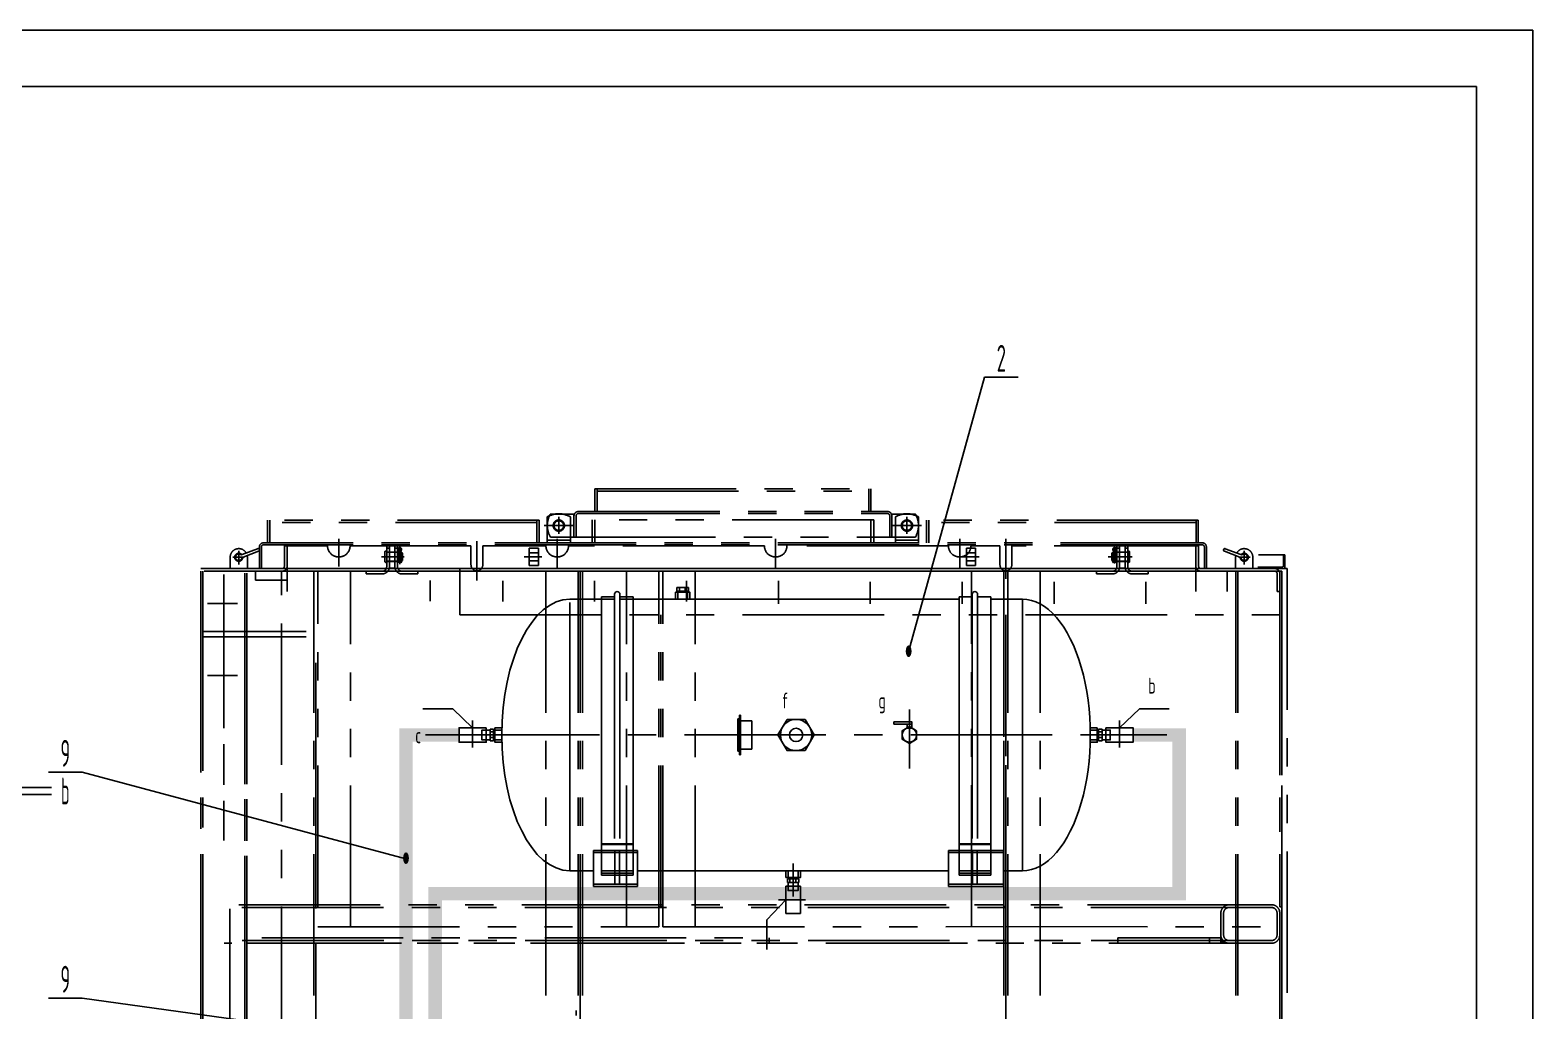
# Model space of a CAD drawing. Header units: millimetres. Extents: x 87 to 10592, y 0 to 7425.
# Drawn here: x 7267 to 10587, y 5257 to 7425 of the extents above; entities that cross this region are included whole.
import ezdxf
from ezdxf.enums import TextEntityAlignment as Align

# ---------------------------------------------------------------- set-up
doc = ezdxf.new("R2010")
doc.units = ezdxf.units.MM
doc.header["$LTSCALE"] = 250
for name, pattern in [('F', [0.75, 0.5, -0.25]), ('G', [2, 1.25, -0.25, 0.25, -0.25]), ('K', [2.5, 1.25, -0.25, 0.25, -0.25, 0.25, -0.25])]:
    doc.linetypes.add(name, pattern=pattern)
for name, color, linetype in [('01', 7, 'Continuous'), ('02', 1, 'Continuous'), ('04', 2, 'F'), ('05', 4, 'G'), ('07', 6, 'K'), ('11', 3, 'Continuous'), ('13', 3, 'Continuous')]:
    doc.layers.add(name, color=color, linetype=linetype)
doc.styles.get("Standard").update_dxf_attribs({"font": 'isocp', "width": 0.707, "bigfont": 'intecad.shx'})

# ---------------------------------------------------------------- blocks, each defined once
blk = doc.blocks.new('*U102')
at = {"layer": '01'}
for p, q in [((0, 30), (0, 0)), ((0, 30), (2, 30)), ((0, 0), (30, 0)), ((3, 7.5), (3, 29)), ((28.5, 3), (7.5, 3)), ((30, 0), (30, 1.5))]:
    blk.add_line(p, q, dxfattribs=at)
for centre, radius, start, end in [((2, 29), 0.99, 0.2621, 90), ((7.5, 7.5), 4.5, 180, 269.8782), ((28.5, 1.5), 1.52, 0, 90)]:
    blk.add_arc(centre, radius, start, end, dxfattribs=at)
blk = doc.blocks.new('*U111', base_point=(6335.7, 6152.3))
at = {"layer": '01'}
blk.add_line((7051.9, 6694.9), (7051.9, 6619.9), dxfattribs=at)
blk.add_lwpolyline([(7171.9, 6694.9), (7246.9, 6619.9), (7171.9, 6619.9)], close=True, dxfattribs=at)
blk.add_circle((7051.9, 6619.9), 30, dxfattribs=at)
blk.add_solid([(7051.9, 6694.9), (7051.9, 6747.4), (7126.9, 6694.9), (7051.9, 6694.9)], dxfattribs=at)
at = {"layer": '02'}
blk.add_lwpolyline([(6379.7, 6181), (7051.9, 6619.9), (7314.4, 6619.9)], dxfattribs=at)
blk.add_lwpolyline([(6335.7, 6152.3, 0, 12, 0), (6379.7, 6181, 12, 12, 0)], format="xyseb", dxfattribs=at)
at = {"layer": '04'}
blk.add_line((7051.9, 6604.2), (7314.4, 6604.2), dxfattribs=at)
at = {"layer": '13', "width": 0.707}
blk.add_text('5', height=52.5, dxfattribs=at).set_placement((7092.4, 6637.2))
blk = doc.blocks.new('*U128')
at = {"layer": '01'}
for points in [[(415, 292), (25, 292)], [(415, 5), (415, 292)]]:
    blk.add_lwpolyline(points, dxfattribs=at)
at = {"layer": '02'}
for points in [[(420, 297), (0, 297)], [(420, 0), (420, 297)]]:
    blk.add_lwpolyline(points, dxfattribs=at)

msp = doc.modelspace()

# ---------------------------------------------------------------- hatches: boundary and pattern name
at = {"layer": '07', "linetype": 'K'}
msp.add_hatch(color=6, dxfattribs=at).paths.add_polyline_path([(9897.576, 5418.997), (9897.576, 5424.997, 0.41421356), (9915.576, 5406.997), (9897.576, 5406.997)])

# ---------------------------------------------------------------- linework, layer by layer
at = {"layer": '01'}
for p, q in [((8558.109, 5638.395), (8558.109, 6178.201)), ((8570.109, 5638.395), (8570.109, 6178.201)), ((8721.388, 6193.201), (8695.984, 6193.201)), ((8695.984, 6193.201), (8695.984, 6185.201)), ((8721.388, 6185.201), (8695.984, 6185.201)), ((8701.768, 6193.201), (8701.768, 6185.201)), ((8714.436, 6193.201), (8714.436, 6185.201)), ((8721.388, 6193.201), (8721.388, 6185.201)), ((9348.109, 5638.395), (9348.109, 6178.201)), ((9360.109, 5638.395), (9360.109, 6178.201)), ((8459.109, 6167.201), (8558.109, 6167.201)), ((8459.109, 5567.201), (8459.109, 6159.853)), ((8529.109, 6172.201), (8558.109, 6172.201)), ((8529.109, 5617.206), (8529.109, 6172.201)), ((8570.109, 6172.201), (8599.109, 6172.201)), ((8570.109, 6167.201), (9319.109, 6167.201)), ((8599.109, 5617.206), (8599.109, 6172.201)), ((9348.109, 6172.201), (9319.109, 6172.201)), ((9319.109, 5617.206), (9319.109, 6172.201)), ((9389.109, 6172.201), (9360.109, 6172.201)), ((9389.109, 5617.206), (9389.109, 6172.201)), ((9389.109, 6167.201), (9459.109, 6167.201)), ((9459.109, 5567.201), (9459.109, 6167.201)), ((8200.804, 5925.201), (8134.76, 5925.201)), ((8244.76, 5883.201), (8200.804, 5925.201)), ((8834.181, 5823.451), (8834.181, 5910.951)), ((8836.181, 5910.951), (8834.181, 5910.951)), ((8836.181, 5823.451), (8836.181, 5910.951)), ((9673.457, 5883.201), (9717.413, 5925.201)), ((9717.413, 5925.201), (9783.457, 5925.201)), ((8283.109, 5854.499), (8283.109, 5879.903)), ((8283.109, 5879.903), (8291.109, 5879.903)), ((8291.109, 5854.499), (8291.109, 5879.903)), ((8830.181, 5831.451), (8830.181, 5902.951)), ((8834.181, 5902.951), (8830.181, 5902.951)), ((8861.181, 5898.701), (8836.181, 5898.701)), ((8861.181, 5835.701), (8861.181, 5898.701)), ((9627.109, 5854.499), (9627.109, 5879.903)), ((9635.109, 5879.903), (9627.109, 5879.903)), ((9635.109, 5854.499), (9635.109, 5879.903)), ((8283.109, 5874.119), (8291.109, 5874.119)), ((8283.109, 5861.451), (8291.109, 5861.451)), ((8283.109, 5854.499), (8291.109, 5854.499)), ((9635.109, 5874.119), (9627.109, 5874.119)), ((9635.109, 5861.451), (9627.109, 5861.451)), ((9635.109, 5854.499), (9627.109, 5854.499)), ((8834.181, 5831.451), (8830.181, 5831.451)), ((8836.181, 5823.451), (8834.181, 5823.451)), ((8861.181, 5835.701), (8836.181, 5835.701)), ((8511.68, 5612.201), (8609.218, 5612.201)), ((8511.68, 5532.201), (8511.68, 5612.201)), ((8529.109, 5626.586), (8599.109, 5626.586)), ((8529.109, 5625.132), (8599.109, 5625.132)), ((8609.218, 5612.201), (8609.218, 5532.201)), ((9295.934, 5612.201), (9417.232, 5612.201)), ((9295.934, 5612.201), (9295.934, 5532.201)), ((9389.109, 5626.586), (9319.109, 5626.586)), ((9389.109, 5625.132), (9319.109, 5625.132)), ((9417.232, 5612.201), (9417.232, 5532.201)), ((8511.68, 5607.201), (8609.218, 5607.201)), ((9295.934, 5607.201), (9417.232, 5607.201)), ((8965.278, 5549.201), (8939.874, 5549.201)), ((8939.874, 5541.201), (8939.874, 5549.201)), ((8945.658, 5541.201), (8945.658, 5549.201)), ((8958.326, 5541.201), (8958.326, 5549.201)), ((8965.278, 5541.201), (8965.278, 5549.201)), ((8511.68, 5537.201), (8609.218, 5537.201)), ((8511.68, 5532.201), (8609.218, 5532.201)), ((8965.278, 5541.201), (8939.874, 5541.201)), ((9295.934, 5537.201), (9417.232, 5537.201)), ((9295.934, 5532.201), (9417.232, 5532.201)), ((8936.576, 5502.853), (8894.576, 5458.897)), ((8894.576, 5458.897), (8894.576, 5392.853))]:
    msp.add_line(p, q, dxfattribs=at)
at = {"layer": '01', "color": 7, "linetype": 'Continuous'}
msp.add_line((8609.218, 5567.201), (9295.934, 5567.201), dxfattribs=at)
at = {"layer": '01'}
for points in [[(8692.686, 6182.463), (8724.686, 6182.463), (8724.686, 6167.201), (8692.686, 6167.201)], [(8274.76, 5883.201), (8214.76, 5883.201), (8214.76, 5851.201), (8274.76, 5851.201)], [(8293.847, 5883.201), (8293.847, 5851.201), (8309.109, 5851.201), (8309.109, 5883.201)], [(8939.151, 5901.769), (8919.193, 5867.201), (8939.151, 5832.634), (8979.066, 5832.634), (8999.024, 5867.201), (8979.066, 5901.769)], [(9215.165, 5891.45), (9175.166, 5891.45), (9175.166, 5896.152), (9215.165, 5896.152)], [(9225.531, 5876.439), (9209.531, 5885.676), (9193.531, 5876.439), (9193.531, 5857.964), (9209.531, 5848.726), (9225.531, 5857.964)], [(9204.279, 5882.315), (9215.165, 5882.315), (9215.165, 5891.45), (9204.279, 5891.45)], [(9624.37, 5883.201), (9624.37, 5851.201), (9609.109, 5851.201), (9609.109, 5883.201)], [(9643.457, 5883.201), (9703.457, 5883.201), (9703.457, 5851.201), (9643.457, 5851.201)], [(8936.576, 5551.939), (8968.576, 5551.939), (8968.576, 5567.201), (8936.576, 5567.201)], [(8936.576, 5532.853), (8936.576, 5472.853), (8968.576, 5472.853), (8968.576, 5532.853)]]:
    msp.add_lwpolyline(points, close=True, dxfattribs=at)
for points in [[(8697.686, 6185.201), (8697.686, 6167.201), (8719.686, 6167.201), (8719.686, 6185.201)], [(8283.109, 5856.201), (8265.109, 5856.201), (8265.109, 5878.201), (8283.109, 5878.201)], [(8291.109, 5878.201), (8309.109, 5878.201), (8309.109, 5856.201), (8291.109, 5856.201)], [(9627.109, 5878.201), (9609.109, 5878.201), (9609.109, 5856.201), (9627.109, 5856.201)], [(9635.109, 5856.201), (9653.109, 5856.201), (9653.109, 5878.201), (9635.109, 5878.201)], [(8941.576, 5549.201), (8941.576, 5567.201), (8963.576, 5567.201), (8963.576, 5549.201)], [(8963.576, 5541.201), (8963.576, 5523.201), (8941.576, 5523.201), (8941.576, 5541.201)]]:
    msp.add_lwpolyline(points, dxfattribs=at)
at = {"layer": '01', "const_width": 30}
for points in [[(8214.76, 5867.201), (8097.484, 5867.201), (8097.484, 4973.203)], [(9703.457, 5867.201), (9805.585, 5867.201), (9805.585, 5516.512), (8162.103, 5516.512), (8162.103, 4973.203)]]:
    msp.add_lwpolyline(points, dxfattribs=at)
at = {"layer": '01'}
for centre, radius in [((8959.109, 5867.201), 34.567), ((8959.109, 5867.201), 14.733), ((9209.531, 5867.201), 16)]:
    msp.add_circle(centre, radius, dxfattribs=at)
for centre in [(8564.109, 6178.201), (9354.109, 6178.201)]:
    msp.add_arc(centre, 6, 0, 180, dxfattribs=at)
at = {"layer": '01', "extrusion": (0, 0, -1)}
for centre, start_param, end_param in [((8459.109, 5867.201), 0, 3.14159265), ((9459.109, 5867.201), 3.14159265, 6.28318531)]:
    msp.add_ellipse(centre, major_axis=(0, -300), ratio=0.5, start_param=start_param, end_param=end_param, dxfattribs=at)
at = {"layer": '02'}
for p, q in [((9207.861, 6051.023), (9375.404, 6657.939)), ((9375.404, 6657.939), (9449.804, 6657.939)), ((7382.122, 5785.124), (7307.722, 5785.124)), ((8097.484, 5593.745), (7382.122, 5785.124)), ((7382.122, 5285.874), (7307.722, 5285.874)), ((8162.103, 5177.703), (7382.122, 5285.874))]:
    msp.add_line(p, q, dxfattribs=at)
at = {"layer": '04', "color": 2, "linetype": 'F'}
for p, q in [((8529.109, 5557.201), (8529.109, 5626.586)), ((8559.109, 5537.201), (8559.109, 5612.201)), ((8569.109, 5537.201), (8569.109, 5612.201)), ((8599.109, 5557.201), (8599.109, 5626.586)), ((9319.109, 5557.201), (9319.109, 5626.586)), ((9349.109, 5537.201), (9349.109, 5612.201)), ((9359.109, 5537.201), (9359.109, 5612.201)), ((9389.109, 5557.201), (9389.109, 5626.586)), ((8459.109, 5567.201), (8511.68, 5567.201)), ((8529.109, 5567.201), (8559.109, 5567.201)), ((8529.109, 5562.201), (8559.109, 5562.201)), ((8529.109, 5557.201), (8559.109, 5557.201)), ((8559.109, 5567.201), (8569.109, 5567.201)), ((8559.109, 5562.201), (8569.109, 5562.201)), ((8559.109, 5557.201), (8569.109, 5557.201)), ((8569.109, 5567.201), (8599.109, 5567.201)), ((8569.109, 5562.201), (8599.109, 5562.201)), ((8569.109, 5557.201), (8599.109, 5557.201)), ((9349.109, 5567.201), (9319.109, 5567.201)), ((9349.109, 5562.201), (9319.109, 5562.201)), ((9349.109, 5557.201), (9319.109, 5557.201)), ((9359.109, 5567.201), (9349.109, 5567.201)), ((9359.109, 5562.201), (9349.109, 5562.201)), ((9359.109, 5557.201), (9349.109, 5557.201)), ((9389.109, 5567.201), (9359.109, 5567.201)), ((9389.109, 5562.201), (9359.109, 5562.201)), ((9389.109, 5557.201), (9359.109, 5557.201)), ((9417.232, 5567.201), (9459.109, 5567.201))]:
    msp.add_line(p, q, dxfattribs=at)
at = {"layer": '05', "color": 4, "linetype": 'G'}
for p, q in [((9209.531, 5923.757), (9209.531, 5792.97)), ((8244.76, 5899.123), (8244.76, 5839.529)), ((9673.457, 5899.123), (9673.457, 5839.529)), ((8326.671, 5867.201), (8140.345, 5867.201)), ((8212.364, 5867.201), (9734.809, 5867.201)), ((8252.065, 5867.201), (8325.036, 5867.201)), ((9591.546, 5867.201), (9777.872, 5867.201)), ((9666.152, 5867.201), (9593.182, 5867.201)), ((8952.576, 5510.158), (8952.576, 5583.128)), ((8920.654, 5502.853), (8980.249, 5502.853))]:
    msp.add_line(p, q, dxfattribs=at)
at = {"layer": '07', "color": 6, "linetype": 'K'}
for p, q in [((8514.576, 6410.997), (9124.576, 6410.997)), ((8514.576, 6360.997), (8514.576, 6410.997)), ((8519.576, 6360.997), (8519.576, 6410.997)), ((9119.576, 6360.997), (9119.576, 6410.997)), ((9124.576, 6360.997), (9124.576, 6410.997)), ((8519.576, 6405.997), (9119.576, 6405.997)), ((8391.576, 6341.997), (7791.576, 6341.997)), ((7791.576, 6291.997), (7791.576, 6341.997)), ((7791.576, 6291.997), (7791.576, 6341.997)), ((7796.576, 6291.997), (7796.576, 6341.997)), ((8386.576, 6291.997), (8386.576, 6341.997)), ((8391.576, 6291.997), (8391.576, 6341.997)), ((8409.576, 6291.997), (8409.576, 6349.164)), ((8416.409, 6355.497), (8427.952, 6355.497)), ((8442.2, 6355.497), (8427.952, 6355.497)), ((8435.076, 6349.435), (8435.076, 6311.375)), ((8442.2, 6355.497), (8468.576, 6355.497)), ((8460.576, 6291.997), (8460.576, 6349.164)), ((8468.576, 6304.497), (8468.576, 6355.497)), ((8468.576, 6303.997), (8468.576, 6351.497)), ((8473.076, 6303.997), (8473.076, 6351.497)), ((8478.076, 6360.997), (9161.076, 6360.997)), ((8478.076, 6356.497), (9161.076, 6356.497)), ((9130.576, 6342.997), (8508.576, 6342.997)), ((8508.576, 6303.997), (8508.576, 6342.997)), ((8514.576, 6303.997), (8514.576, 6342.997)), ((9124.576, 6303.997), (9124.576, 6342.997)), ((9130.576, 6303.997), (9130.576, 6342.997)), ((9166.076, 6351.497), (9166.076, 6303.997)), ((9196.952, 6355.497), (9170.576, 6355.497)), ((9170.576, 6304.497), (9170.576, 6355.497)), ((9170.576, 6351.497), (9170.576, 6303.997)), ((9178.576, 6291.997), (9178.576, 6349.164)), ((9196.952, 6355.497), (9211.2, 6355.497)), ((9204.076, 6349.435), (9204.076, 6311.375)), ((9222.743, 6355.497), (9211.2, 6355.497)), ((9229.576, 6291.997), (9229.576, 6349.164)), ((9847.576, 6341.997), (9247.576, 6341.997)), ((9247.576, 6291.997), (9247.576, 6341.997)), ((9247.576, 6291.997), (9247.576, 6341.997)), ((9252.576, 6291.997), (9252.576, 6341.997)), ((9842.576, 6291.997), (9842.576, 6341.997)), ((9847.576, 6291.997), (9847.576, 6341.997)), ((8386.576, 6336.997), (7796.576, 6336.997)), ((8468.576, 6329.997), (8402.792, 6329.997)), ((8465.889, 6329.997), (8405.371, 6329.997)), ((9170.576, 6329.997), (9236.361, 6329.997)), ((9173.263, 6329.997), (9233.781, 6329.997)), ((9842.576, 6336.997), (9252.576, 6336.997)), ((7735.437, 6265.974), (7769.807, 6278.854)), ((7773.576, 6282.497), (7773.576, 6234.997)), ((7778.076, 6282.497), (7778.076, 6234.997)), ((9856.076, 6291.997), (7783.076, 6291.997)), ((9856.076, 6287.497), (7783.076, 6287.497)), ((7829.076, 6285.497), (7829.076, 6240.997)), ((7829.076, 6285.497), (7835.076, 6285.497)), ((7835.076, 6183.997), (7835.076, 6285.497)), ((7924.076, 6285.497), (7835.076, 6285.497)), ((7949.076, 6300.898), (7949.076, 6239.497)), ((8241.076, 6285.497), (7974.076, 6285.497)), ((8054.826, 6286.997), (8054.826, 6238.997)), ((8060.826, 6286.997), (8054.826, 6286.997)), ((8060.826, 6280.164), (8054.826, 6280.164)), ((8060.826, 6235.497), (8060.826, 6286.997)), ((8060.826, 6286.497), (8072.826, 6286.497)), ((8072.826, 6238.997), (8072.826, 6286.997)), ((8072.826, 6286.997), (8078.826, 6286.997)), ((8072.826, 6235.497), (8072.826, 6286.497)), ((8072.826, 6280.164), (8078.826, 6280.164)), ((8078.826, 6286.997), (8078.826, 6238.997)), ((8083.826, 6272.398), (8081.712, 6276.06)), ((8083.826, 6283.393), (8083.826, 6244.606)), ((8083.826, 6272.398), (8085.94, 6276.06)), ((8241.076, 6285.497), (8241.076, 6242.997)), ((8254.076, 6208.806), (8254.076, 6295.191)), ((8406.576, 6285.497), (8267.076, 6285.497)), ((8267.076, 6285.497), (8267.076, 6242.997)), ((8369.826, 6279.997), (8369.826, 6241.997)), ((8369.826, 6279.997), (8389.826, 6279.997)), ((8389.826, 6279.997), (8389.826, 6241.997)), ((8460.576, 6297.997), (8409.576, 6297.997)), ((8460.576, 6291.997), (8409.576, 6291.997)), ((8460.576, 6304.497), (8416.409, 6304.497)), ((8431.576, 6300.898), (8431.576, 6234.423)), ((8889.076, 6285.497), (8456.576, 6285.497)), ((8460.576, 6304.497), (8468.576, 6304.497)), ((8468.576, 6303.997), (9170.576, 6303.997)), ((8508.576, 6303.997), (8508.576, 6291.997)), ((8514.576, 6303.997), (8514.576, 6291.997)), ((8914.076, 6300.898), (8914.076, 6234.423)), ((9295.576, 6285.497), (8939.076, 6285.497)), ((9124.576, 6303.997), (9124.576, 6291.997)), ((9130.576, 6303.997), (9130.576, 6291.997)), ((9178.576, 6304.497), (9170.576, 6304.497)), ((9178.576, 6304.497), (9222.743, 6304.497)), ((9178.576, 6297.997), (9229.576, 6297.997)), ((9178.576, 6291.997), (9229.576, 6291.997)), ((9320.576, 6300.898), (9320.576, 6234.423)), ((9335.826, 6279.997), (9335.826, 6241.997)), ((9335.826, 6279.997), (9355.826, 6279.997)), ((9409.576, 6285.497), (9345.576, 6285.497)), ((9355.826, 6279.997), (9355.826, 6241.997)), ((9409.576, 6285.497), (9409.576, 6242.997)), ((9422.576, 6300.898), (9422.576, 6212.063)), ((9842.076, 6285.497), (9435.576, 6285.497)), ((9435.576, 6285.497), (9435.576, 6242.997)), ((9662.826, 6272.398), (9660.712, 6276.06)), ((9662.826, 6283.696), (9662.826, 6246.163)), ((9662.826, 6272.398), (9664.94, 6276.06)), ((9667.826, 6286.997), (9667.826, 6238.997)), ((9673.826, 6286.997), (9667.826, 6286.997)), ((9673.826, 6280.164), (9667.826, 6280.164)), ((9673.826, 6235.497), (9673.826, 6286.497)), ((9673.826, 6286.497), (9685.826, 6286.497)), ((9685.826, 6238.997), (9685.826, 6286.997)), ((9685.826, 6286.997), (9691.826, 6286.997)), ((9685.826, 6235.497), (9685.826, 6286.497)), ((9685.826, 6280.164), (9691.826, 6280.164)), ((9691.826, 6286.997), (9691.826, 6238.997)), ((9842.076, 6183.997), (9842.076, 6285.497)), ((9848.076, 6285.497), (9842.076, 6285.497)), ((9848.076, 6285.497), (9848.076, 6240.997)), ((9861.076, 6234.997), (9861.076, 6282.497)), ((9865.576, 6268.208), (9865.576, 6282.497)), ((9941.715, 6265.974), (9907.345, 6278.854)), ((7709.076, 6259.997), (7709.076, 6234.997)), ((7715.061, 6259.997), (7740.128, 6259.997)), ((7728.076, 6274.242), (7728.076, 6244.196)), ((7737.592, 6260.438), (7771.892, 6273.292)), ((7747.076, 6259.997), (7747.076, 6234.997)), ((8043.723, 6260.997), (8093.723, 6260.997)), ((8050.826, 6260.997), (8050.826, 6271.497)), ((8050.826, 6260.997), (8050.826, 6250.497)), ((8054.826, 6271.497), (8060.826, 6271.497)), ((8054.826, 6271.349), (8054.826, 6260.997)), ((8054.826, 6250.645), (8054.826, 6260.997)), ((8054.826, 6250.497), (8060.826, 6250.497)), ((8055.326, 6270.997), (8078.826, 6270.997)), ((8055.326, 6250.997), (8078.826, 6250.997)), ((8078.826, 6271.497), (8060.826, 6271.497)), ((8078.826, 6250.497), (8060.826, 6250.497)), ((8078.826, 6270.997), (8086.826, 6270.997)), ((8078.826, 6250.997), (8086.826, 6250.997)), ((8081.326, 6250.997), (8079.575, 6248.924)), ((8081.035, 6247.691), (8079.575, 6248.924)), ((8083.826, 6250.997), (8081.035, 6247.691)), ((8081.326, 6270.997), (8081.326, 6272.244)), ((8081.326, 6270.997), (8081.326, 6250.997)), ((8083.826, 6250.997), (8086.761, 6247.521)), ((8086.326, 6270.997), (8086.326, 6272.244)), ((8086.326, 6270.997), (8086.326, 6250.997)), ((8086.326, 6250.997), (8088.221, 6248.753)), ((8086.761, 6247.521), (8088.221, 6248.753)), ((8086.826, 6270.997), (8089.826, 6269.265)), ((8086.826, 6270.997), (8086.826, 6260.997)), ((8086.826, 6250.997), (8086.826, 6260.997)), ((8086.826, 6250.997), (8089.826, 6252.729)), ((8089.826, 6269.265), (8089.826, 6260.997)), ((8089.826, 6252.729), (8089.826, 6260.997)), ((8358.457, 6260.997), (8397.845, 6260.997)), ((8369.826, 6269.997), (8389.826, 6269.997)), ((8369.826, 6251.997), (8389.826, 6251.997)), ((8369.826, 6241.997), (8389.826, 6241.997)), ((9324.457, 6260.997), (9363.845, 6260.997)), ((9335.826, 6269.997), (9355.826, 6269.997)), ((9335.826, 6251.997), (9355.826, 6251.997)), ((9335.826, 6241.997), (9355.826, 6241.997)), ((9701.932, 6260.997), (9648.826, 6260.997)), ((9659.826, 6270.997), (9656.826, 6269.265)), ((9656.826, 6269.265), (9656.826, 6260.997)), ((9656.826, 6252.729), (9656.826, 6260.997)), ((9659.826, 6250.997), (9656.826, 6252.729)), ((9660.326, 6250.997), (9658.432, 6248.753)), ((9659.891, 6247.521), (9658.432, 6248.753)), ((9659.826, 6270.997), (9659.826, 6260.997)), ((9667.826, 6270.997), (9659.826, 6270.997)), ((9659.826, 6250.997), (9659.826, 6260.997)), ((9667.826, 6250.997), (9659.826, 6250.997)), ((9662.826, 6250.997), (9659.891, 6247.521)), ((9660.326, 6270.997), (9660.326, 6272.244)), ((9660.326, 6270.997), (9660.326, 6250.997)), ((9662.826, 6250.997), (9665.618, 6247.691)), ((9665.326, 6270.997), (9665.326, 6272.244)), ((9665.326, 6270.997), (9665.326, 6250.997)), ((9665.326, 6250.997), (9667.077, 6248.924)), ((9665.618, 6247.691), (9667.077, 6248.924)), ((9667.826, 6271.497), (9685.826, 6271.497)), ((9691.326, 6270.997), (9667.826, 6270.997)), ((9691.326, 6250.997), (9667.826, 6250.997)), ((9667.826, 6250.497), (9685.826, 6250.497)), ((9691.826, 6271.497), (9685.826, 6271.497)), ((9691.826, 6250.497), (9685.826, 6250.497)), ((9691.826, 6271.349), (9691.826, 6260.997)), ((9691.826, 6250.645), (9691.826, 6260.997)), ((9695.826, 6260.997), (9695.826, 6271.497)), ((9695.826, 6260.997), (9695.826, 6250.497)), ((9865.576, 6234.997), (9865.576, 6268.208)), ((9939.561, 6260.438), (9905.261, 6273.292)), ((9930.076, 6259.997), (9930.076, 6234.997)), ((9962.092, 6259.997), (9937.025, 6259.997)), ((9949.076, 6274.242), (9949.076, 6244.196)), ((9968.076, 6259.997), (9968.076, 6234.997)), ((10039.076, 6264.997), (9980.292, 6264.997)), ((7644.576, 6234.997), (7823.076, 6234.997)), ((7644.576, 6228.997), (7644.576, 2962.537)), ((7644.576, 2662.751), (7644.576, 6228.997)), ((7644.576, 6221.997), (7644.576, 5624.997)), ((7649.076, 6228.997), (7649.076, 5258.497)), ((7649.076, 2662.751), (7649.076, 6228.997)), ((8482.576, 6228.997), (7651.576, 6228.997)), ((7898.576, 6228.997), (7651.576, 6228.997)), ((8216.076, 6234.997), (7657.576, 6234.997)), ((7661.076, 6228.997), (7765.076, 6228.997)), ((7695.076, 6221.997), (7695.076, 5642.905)), ((7695.076, 6221.997), (7695.076, 5642.905)), ((7709.076, 6234.997), (7747.076, 6234.997)), ((7741.576, 5258.497), (7741.576, 6228.997)), ((7741.576, 2662.655), (7741.576, 6228.997)), ((7746.076, 5258.497), (7746.076, 6228.997)), ((7746.076, 2662.65), (7746.076, 6228.997)), ((7823.076, 6228.997), (7765.076, 6228.997)), ((7765.076, 6228.997), (7765.076, 6208.997)), ((7765.076, 6208.997), (7835.076, 6208.997)), ((7822.576, 5175.997), (7822.576, 6228.997)), ((8053.991, 6234.997), (7826.826, 6234.997)), ((7835.076, 6234.997), (9842.076, 6234.997)), ((7835.076, 6228.997), (9842.076, 6228.997)), ((7894.076, 6228.997), (7894.076, 2662.497)), ((7898.576, 6228.997), (8660.576, 6228.997)), ((7903.076, 5487.497), (7903.076, 6228.997)), ((7974.576, 5442.997), (7974.576, 6228.997)), ((8009.826, 6222.997), (8009.826, 6228.997)), ((8009.826, 6228.997), (8044.826, 6228.997)), ((8009.826, 6222.997), (8044.826, 6222.997)), ((8060.318, 6234.997), (8053.991, 6234.997)), ((8073.334, 6234.997), (8060.318, 6234.997)), ((8060.826, 6235.497), (8072.826, 6235.497)), ((8079.661, 6234.997), (8073.334, 6234.997)), ((9666.991, 6234.997), (8079.661, 6234.997)), ((8123.826, 6228.997), (8088.826, 6228.997)), ((8123.826, 6222.997), (8088.826, 6222.997)), ((8123.826, 6222.997), (8123.826, 6228.997)), ((8151.076, 6162.636), (8151.076, 6208.362)), ((8216.076, 6234.997), (10044.076, 6234.997)), ((8216.076, 6234.997), (8216.076, 6132.997)), ((8406.576, 6228.997), (8406.576, 5258.497)), ((8478.076, 6228.997), (8478.076, 5258.497)), ((8482.576, 6228.997), (8482.576, 5258.497)), ((8482.576, 6228.997), (9422.576, 6228.997)), ((8487.076, 6228.997), (8487.076, 3781.997)), ((8584.576, 5442.997), (8584.576, 6228.997)), ((8656.076, 5487.497), (8656.076, 6228.997)), ((8660.576, 6228.997), (9422.576, 6228.997)), ((8665.076, 5487.497), (8665.076, 6228.997)), ((8736.576, 5442.997), (8736.576, 6228.997)), ((9346.576, 5443.645), (9346.576, 6228.997)), ((9418.076, 6228.997), (9418.076, 3781.997)), ((9418.076, 5488.145), (9418.076, 6228.997)), ((9422.576, 6228.997), (10032.076, 6228.997)), ((10032.076, 6228.997), (9422.576, 6228.997)), ((9427.076, 6228.997), (9427.076, 2662.497)), ((9427.076, 6228.997), (9427.076, 5488.145)), ((9498.576, 6228.997), (9498.576, 2662.497)), ((9498.576, 6228.997), (9498.576, 5488.145)), ((9622.826, 6228.997), (9657.826, 6228.997)), ((9622.826, 6222.997), (9622.826, 6228.997)), ((9622.826, 6222.997), (9657.826, 6222.997)), ((9673.318, 6234.997), (9666.991, 6234.997)), ((9686.334, 6234.997), (9673.318, 6234.997)), ((9673.826, 6235.497), (9685.826, 6235.497)), ((9692.661, 6234.997), (9686.334, 6234.997)), ((9918.826, 6234.997), (9692.661, 6234.997)), ((9736.826, 6228.997), (9701.826, 6228.997)), ((9736.826, 6222.997), (9701.826, 6222.997)), ((9736.826, 6222.997), (9736.826, 6228.997)), ((10044.076, 6234.997), (9854.076, 6234.997)), ((9854.076, 6228.997), (9911.576, 6228.997)), ((10016.076, 6228.997), (9911.576, 6228.997)), ((9911.576, 6228.997), (9911.576, 6183.997)), ((9930.576, 6228.997), (9930.576, 2662.497)), ((9935.076, 6228.997), (9935.076, 2662.497)), ((10013.17, 6237.997), (9979.063, 6237.997)), ((10022.076, 6183.997), (10022.076, 6222.997)), ((10027.576, 2653.497), (10027.576, 6228.997)), ((10027.576, 6228.997), (10027.576, 5487.497)), ((10028.076, 6222.997), (10028.076, 6183.997)), ((10032.076, 5442.997), (10032.076, 6228.997)), ((10044.076, 6234.997), (10044.076, 4609.497)), ((7695.076, 6194.704), (7695.076, 5633.946)), ((8311.076, 6162.136), (8311.076, 6207.862)), ((8514.076, 6162.136), (8514.076, 6207.862)), ((8717.076, 6162.136), (8717.076, 6207.862)), ((8920.076, 6162.136), (8920.076, 6207.862)), ((8920.076, 6156.899), (8920.076, 6205.34)), ((9123.076, 6156.899), (9123.076, 6205.34)), ((9326.076, 6156.899), (9326.076, 6205.34)), ((9529.076, 6156.899), (9529.076, 6205.34)), ((9732.076, 6156.899), (9732.076, 6205.34)), ((9935.076, 6156.899), (9935.076, 6205.34)), ((10028.076, 6183.997), (10022.076, 6183.997)), ((10028.076, 6183.997), (10022.076, 6183.997)), ((7725.384, 6157.497), (7658.848, 6157.497)), ((8216.076, 6132.997), (10044.076, 6132.997)), ((8660.576, 5487.497), (8660.576, 6132.997)), ((8660.576, 5487.497), (8660.576, 6132.997)), ((9422.576, 6132.997), (9422.576, 5483.645)), ((9422.576, 5488.145), (9422.576, 6132.997)), ((9422.576, 6132.997), (9422.576, 5488.145)), ((10032.076, 2653.497), (10032.076, 6132.997)), ((7877.076, 6095.997), (7649.076, 6095.997)), ((7877.076, 6083.997), (7649.076, 6083.997)), ((7898.576, 6026.915), (7898.576, 5483.997)), ((7898.576, 5487.497), (7898.576, 6026.915)), ((7725.384, 5998.497), (7658.848, 5998.497)), ((9915.576, 5491.997), (7696.186, 5491.997)), ((9922.638, 5485.997), (7696.186, 5485.997)), ((7708.576, 5483.069), (7708.576, 2709.339)), ((8656.076, 5442.997), (8656.076, 5487.497)), ((8656.076, 5487.497), (8660.576, 5487.497)), ((8660.576, 5487.497), (8665.076, 5487.497)), ((8665.076, 5442.997), (8665.076, 5487.497)), ((9418.076, 5488.145), (9422.576, 5488.145)), ((9418.076, 5443.645), (9418.076, 5488.145)), ((9422.576, 5488.145), (9422.576, 3777.497)), ((9422.576, 5483.645), (9422.576, 5407.645)), ((10009.576, 5491.997), (9915.576, 5491.997)), ((10009.576, 5485.997), (9915.576, 5485.997)), ((10027.576, 5487.497), (10032.076, 5487.497)), ((8482.576, 5247.497), (8482.576, 5447.361)), ((8482.576, 5447.361), (8482.576, 2904.497)), ((8482.576, 5447.361), (8482.576, 3777.497)), ((8482.576, 2663.65), (8482.576, 5447.361)), ((9897.576, 5473.997), (9897.576, 5424.997)), ((9903.576, 5473.997), (9903.576, 5424.997)), ((10021.576, 5473.997), (10021.576, 5424.997)), ((10027.576, 5473.997), (10027.576, 5424.997)), ((10027.576, 5473.997), (10027.576, 5424.997)), ((9923.398, 5412.997), (7696.186, 5412.997)), ((7779.076, 5418.997), (8899.467, 5418.997)), ((7903.076, 5442.997), (8656.076, 5442.997)), ((8665.076, 5442.997), (9418.076, 5443.645)), ((8899.467, 5406.997), (8899.467, 5418.997)), ((9422.576, 5443.645), (10027.576, 5442.997)), ((9897.576, 5418.997), (9669.576, 5418.997)), ((9669.576, 5406.997), (9669.576, 5418.997)), ((9872.576, 5406.997), (9872.576, 5418.997)), ((9897.576, 5418.997), (9897.576, 5424.997)), ((9897.576, 5406.997), (9897.576, 5418.997)), ((10009.576, 5412.997), (9915.576, 5412.997)), ((9962.576, 5406.997), (7696.186, 5406.997)), ((7747.355, 5406.997), (8899.467, 5406.997)), ((7898.576, 5405.997), (7898.576, 2608.997)), ((9422.576, 5407.645), (9422.576, 2608.997)), ((9929.297, 5406.997), (9669.576, 5406.997)), ((10009.576, 5406.997), (9915.576, 5406.997)), ((8473.076, 5258.497), (8473.076, 5247.497))]:
    msp.add_line(p, q, dxfattribs=at)
for centre, radius in [((8435.076, 6329.997), 12.5), ((9204.076, 6329.997), 12.5), ((8435.076, 6329.997), 10.5), ((9204.076, 6329.997), 10.5)]:
    msp.add_circle(centre, radius, dxfattribs=at)
for centre, radius, start, end in [((8435.076, 6304.997), 51, 60, 120), ((8460.576, 6329.997), 51, 154.926431, 210), ((8460.576, 6329.997), 51, 150, 154.926431), ((8478.076, 6351.497), 9.5, 90, 180), ((8478.076, 6351.497), 5, 90, 180), ((9161.076, 6351.497), 9.5, 0, 90), ((9161.076, 6351.497), 5, 0, 90), ((9204.076, 6304.997), 51, 60, 120), ((9178.576, 6329.997), 51, 25.073569, 30), ((9178.576, 6329.997), 51, 330, 25.073569), ((7728.076, 6259.997), 19, 29.670365, 180), ((7770.85, 6276.073), 2.97, 290.543683, 110.543683), ((7783.076, 6282.497), 9.5, 90, 180), ((7783.076, 6282.497), 5, 90, 180), ((7949.076, 6285.497), 25, 180, 0), ((8083.826, 6277.28), 4.034, 90, 213.881065), ((8076.326, 6272.244), 5, 0, 33.881065), ((8083.826, 6277.28), 2.441, 90, 209.993703), ((8083.826, 6277.28), 4.034, 326.118935, 90), ((8083.826, 6277.28), 2.441, 330.006297, 90), ((8091.326, 6272.244), 5, 146.118935, 180), ((8431.576, 6285.497), 25, 180, 0), ((8914.076, 6285.497), 25, 180, 0), ((9320.576, 6285.497), 25, 180, 0), ((9662.826, 6277.28), 4.034, 90, 213.881065), ((9655.326, 6272.244), 5, 0, 33.881065), ((9662.826, 6277.28), 2.441, 90, 209.993703), ((9662.826, 6277.28), 4.034, 326.118935, 90), ((9662.826, 6277.28), 2.441, 330.006297, 90), ((9670.326, 6272.244), 5, 146.118935, 180), ((9856.076, 6282.497), 9.5, 0, 90), ((9856.076, 6282.497), 5, 0, 90), ((9906.303, 6276.073), 2.97, 69.456317, 249.456317), ((9949.076, 6259.997), 19, 0, 150.329635), ((7728.076, 6259.997), 9, 40.300783, 1.341771), ((7728.076, 6259.997), 7.128, 61.363454, 340.2791), ((7733.77, 6270.424), 4.752, 241.363454, 290.543683), ((7739.259, 6255.988), 4.752, 110.543683, 160.2791), ((7728.076, 6259.997), 19, 0, 11.684084), ((8052.829, 6271.497), 2, 355.758818, 179.998548), ((8052.826, 6250.645), 2, 184.236835, 0), ((8055.326, 6271.497), 0.5, 180, 270), ((8055.326, 6250.497), 0.5, 90, 180), ((8254.076, 6242.997), 13, 180, 0), ((9422.576, 6242.997), 13, 180, 0), ((9691.326, 6271.497), 0.5, 270, 0), ((9691.326, 6250.497), 0.5, 0, 90), ((9693.823, 6271.497), 2, 0.001452, 184.241182), ((9693.826, 6250.645), 2, 180, 355.763165), ((9949.076, 6259.997), 19, 168.315916, 180), ((9937.893, 6255.988), 4.752, 19.7209, 69.456317), ((9949.076, 6259.997), 9, 178.658229, 139.699217), ((9943.383, 6270.424), 4.752, 249.456317, 298.636546), ((9949.076, 6259.997), 7.128, 199.7209, 118.636546), ((7823.076, 6240.997), 12, 270, 0), ((7823.076, 6240.997), 6, 270, 0), ((8044.826, 6238.997), 16, 270, 0), ((8044.826, 6238.997), 10, 270, 0), ((8088.826, 6238.997), 16, 180, 270), ((8088.826, 6238.997), 10, 180, 270), ((9657.826, 6238.997), 10, 270, 0), ((9657.826, 6238.997), 16, 270, 0), ((9701.826, 6238.997), 16, 180, 270), ((9701.826, 6238.997), 10, 180, 270), ((9854.076, 6240.997), 12, 180, 270), ((9854.076, 6240.997), 6, 180, 270), ((10016.076, 6222.997), 12, 0, 90), ((10016.076, 6222.997), 6, 0, 90), ((9915.576, 5473.997), 18, 90, 180), ((9915.576, 5473.997), 12, 90, 180), ((10009.576, 5473.997), 18, 48.189685, 90), ((10009.576, 5473.997), 12, 0, 90), ((10009.576, 5473.997), 18, 0, 48.189685), ((9915.576, 5424.997), 18, 180, 270), ((9915.576, 5424.997), 12, 180, 270), ((10009.576, 5424.997), 12, 270, 0), ((10009.576, 5424.997), 18, 270, 311.810315), ((10009.576, 5424.997), 18, 311.810315, 0)]:
    msp.add_arc(centre, radius, start, end, dxfattribs=at)

# ---------------------------------------------------------------- block references
at = {"layer": '01', "xscale": 25, "yscale": 25, "zscale": 25}
msp.add_blockref('*U128', (86.857, 0), dxfattribs=at)
at = {"layer": '01'}
msp.add_blockref('*U111', (6335.718, 5283.878), dxfattribs=at)
at = {"layer": '07', "color": 6, "linetype": 'K', "xscale": -1}
msp.add_blockref('*U102', (10039.076, 6234.997), dxfattribs=at)

# ---------------------------------------------------------------- texts
at = {"layer": '01', "width": 0.707}
for s, p in [('b', (9737.072, 5958.669)), ('f', (8927.833, 5925.896)), ('g', (9141.034, 5925.896)), ('c', (8117.889, 5848.858))]:
    msp.add_text(s, height=35, dxfattribs=at).set_placement(p)
at = {"layer": '02', "width": 0.605172}
for p, p2 in [((9200.661, 6039.023), (9215.061, 6039.023)), ((8090.284, 5581.745), (8104.684, 5581.745))]:
    msp.add_text('●', height=24, dxfattribs=at).set_placement(p, p2, align=Align.FIT)
at = {"layer": '11'}
for s, width, p, p2 in [('2', 0.562593, (9402.411, 6669.939), (9422.797, 6669.939)), ('9', 0.579528, (7334.224, 5797.124), (7355.621, 5797.124)), ('b', 0.526103, (7335.763, 5713.728), (7354.082, 5713.728)), ('9', 0.579528, (7334.224, 5297.874), (7355.621, 5297.874))]:
    msp.add_text(s, height=59.397, dxfattribs=dict(at, width=width)).set_placement(p, p2, align=Align.FIT)

doc.saveas('drawing.dxf')
